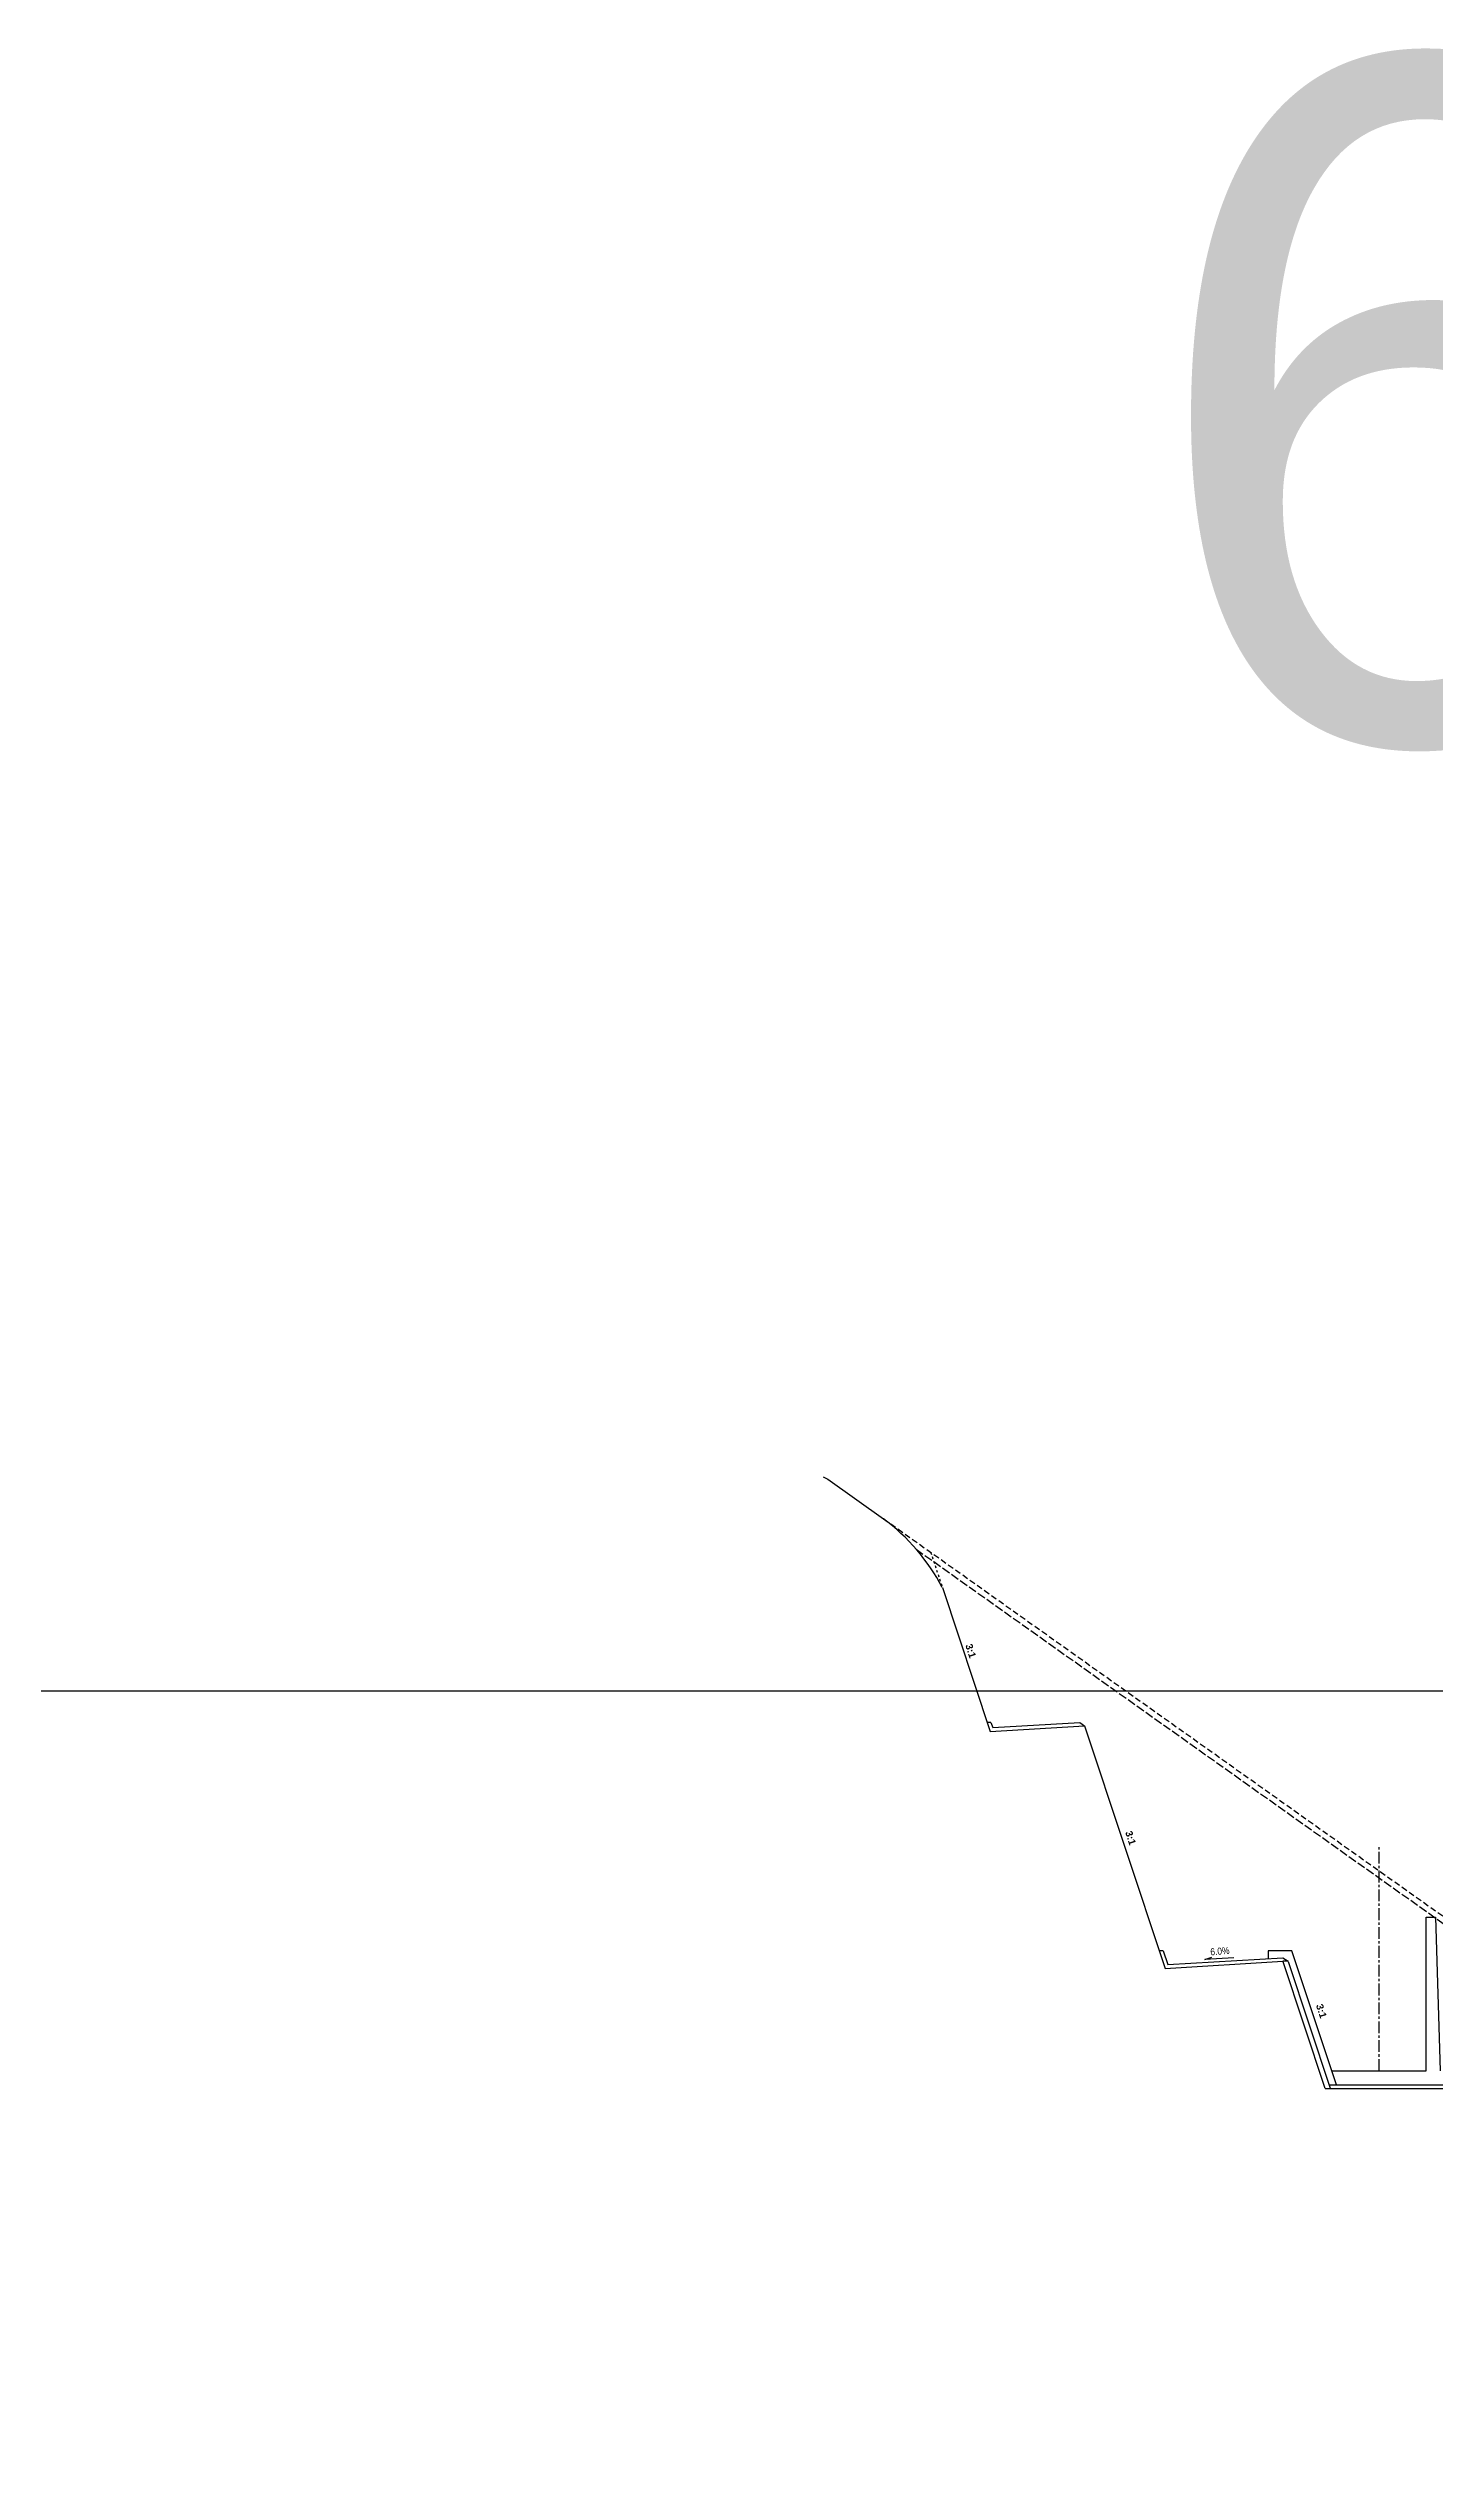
# Model space of a CAD drawing. Header units: millimetres. Extents: x 0 to 21250, y -160 to 246.
# Drawn here: x 3286.5 to 3345.4, y 143.2 to 245.7 of the extents above; entities that cross this region are included whole.
import ezdxf

# ---------------------------------------------------------------- set-up
doc = ezdxf.new("R2010")
doc.units = ezdxf.units.MM
for name, pattern in [('ACAD_ISO02W100', [15, 12, -3]), ('ACAD_ISO07W100', [3, 0, -3]), ('AXONAS', [7, 5, -1, 0, -1]), ('DASHED2', [0.375, 0.25, -0.125])]:
    doc.linetypes.add(name, pattern=pattern)
doc.layers.add('_Ν_nonPLOT', color=2, linetype='Continuous', plot=False)
doc.layers.add('_Ν_ΟΔΟ_ΑΞΟΝΕΣ', color=1, linetype='AXONAS', lineweight=30)
for name, color, linetype in [('_Ν_ΥΠΕΡΧΕΙΛΙΣΤΗΣ-ΕΚΤΡΟΠΗ', 7, 'Continuous'), ('DIM', 7, 'Continuous'), ('ΠΡΟ_ΑΦΑΙΡΕΣΗ ΦΓ', 20, 'ACAD_ISO02W100'), ('ΠΡΟ_Εδαφος', 3, 'Continuous'), ('ΠΡΟ_ΕΚΣΚΑΦΕΣ', 1, 'Continuous'), ('ΠΡΟ_ΣΚΥΡΟΔΕΜΑ', 251, 'Continuous')]:
    doc.layers.add(name, color=color, linetype=linetype)
doc.styles.add('ARIAL', font='arialbd.ttf')
doc.styles.get("Standard").update_dxf_attribs({"font": 'arial.ttf'})

msp = doc.modelspace()

# ---------------------------------------------------------------- linework, layer by layer
at = {"layer": '_Ν_nonPLOT'}
msp.add_line((21249.69, 176), (0, 176), dxfattribs=at)
at = {"layer": '_Ν_ΟΔΟ_ΑΞΟΝΕΣ', "ltscale": 0.1}
msp.add_line((3343.03, 159.88), (3343.03, 169.41), dxfattribs=at)
at = {"layer": '_Ν_ΥΠΕΡΧΕΙΛΙΣΤΗΣ-ΕΚΤΡΟΠΗ'}
for p, q in [((3345.03, 159.88), (3345.03, 166.4)), ((3345.03, 166.4), (3345.43, 166.4)), ((3345.43, 166.4), (3345.63, 159.88)), ((3338.33, 164.98), (3338.33, 164.64)), ((3340.97, 159.13), (3339.18, 164.5)), ((3341.23, 159.28), (3339.33, 164.98)), ((3341.03, 159.88), (3345.03, 159.88))]:
    msp.add_line(p, q, dxfattribs=at)
for points in [[(3339.33, 164.98), (3338.33, 164.98)], [(3339.17, 164.53), (3338.95, 164.53)]]:
    msp.add_lwpolyline(points, dxfattribs=at)
at = {"layer": 'DIM', "flags": 128}
msp.add_lwpolyline([(3336.87, 164.68), (3335.63, 164.6), (3335.93, 164.71)], dxfattribs=at)
at = {"layer": 'ΠΡΟ_ΑΦΑΙΡΕΣΗ ΦΓ', "ltscale": 0.03}
msp.add_lwpolyline([(3323.37, 182.03), (3349.19, 163.7), (3349.43, 163.5), (3350.64, 162.7), (3356.33, 158.7), (3359.93, 157.7), (3365.22, 156.7), (3373.51, 154.7), (3385.19, 152.7), (3389.36, 151.7), (3399.49, 149.7), (3403.92, 147.7), (3412, 146.7), (3415.63, 145.7), (3418.54, 144.7), (3422.25, 143.7), (3425.22, 143.2), (3434.71, 143.7), (3446.5, 145.7), (3473.11, 146.7), (3506.67, 147)], dxfattribs=at)
at = {"layer": 'ΠΡΟ_Εδαφος', "linetype": 'Continuous'}
msp.add_lwpolyline([(3319.43, 185.1), (3319.62, 185), (3321.99, 183.32)], dxfattribs=at)
at = {"layer": 'ΠΡΟ_Εδαφος', "linetype": 'DASHED2'}
msp.add_lwpolyline([(3321.99, 183.32), (3349.19, 164), (3349.43, 163.8), (3350.64, 163), (3356.33, 159), (3359.93, 158), (3365.22, 157), (3373.51, 155), (3385.19, 153), (3389.36, 152), (3399.49, 150), (3403.92, 148), (3412, 147), (3415.63, 146), (3418.54, 145), (3422.25, 144), (3425.22, 143.5), (3434.71, 144), (3446.5, 146), (3473.11, 147), (3506.67, 147.3)], dxfattribs=at)
at = {"layer": 'ΠΡΟ_ΕΚΣΚΑΦΕΣ', "linetype": 'ACAD_ISO07W100', "ltscale": 0.02}
msp.add_line((3323.99, 181.9), (3324.49, 180.4), dxfattribs=at)
at = {"layer": 'ΠΡΟ_ΕΚΣΚΑΦΕΣ'}
for p, q in [((3324.49, 180.4), (3326.52, 174.29)), ((3326.52, 174.29), (3330.52, 174.53)), ((3330.52, 174.53), (3333.95, 164.23)), ((3333.95, 164.23), (3338.95, 164.53)), ((3340.75, 159.13), (3338.96, 164.5)), ((3340.75, 159.13), (3361.31, 159.13))]:
    msp.add_line(p, q, dxfattribs=at)
msp.add_arc((3316.86, 176.4), 8.61, 27.6725, 53.465, dxfattribs=at)
at = {"layer": 'ΠΡΟ_ΣΚΥΡΟΔΕΜΑ'}
for p, q in [((3326.55, 174.67), (3326.4, 174.67)), ((3326.55, 174.67), (3326.63, 174.45)), ((3326.63, 174.45), (3330.32, 174.67)), ((3330.32, 174.67), (3330.52, 174.53)), ((3333.86, 164.98), (3333.71, 164.98)), ((3333.86, 164.98), (3334.06, 164.39)), ((3334.06, 164.39), (3338.94, 164.68)), ((3338.94, 164.68), (3339.17, 164.53)), ((3340.92, 159.28), (3346.78, 159.28))]:
    msp.add_line(p, q, dxfattribs=at)

# ---------------------------------------------------------------- texts
msp.add_text('6', height=29).set_placement((3332.99, 216.31))
at = {"layer": 'DIM', "style": 'ARIAL'}
for p in [(3325.46, 177.95), (3332.25, 170.01), (3340.35, 162.66)]:
    msp.add_text('3:1', height=0.3, rotation=288, dxfattribs=at).set_placement(p)
at = {"layer": 'DIM', "width": 0.85}
msp.add_text('6.0%%%', height=0.3, rotation=4.5611, dxfattribs=at).set_placement((3335.88, 164.78))

doc.saveas('drawing.dxf')
